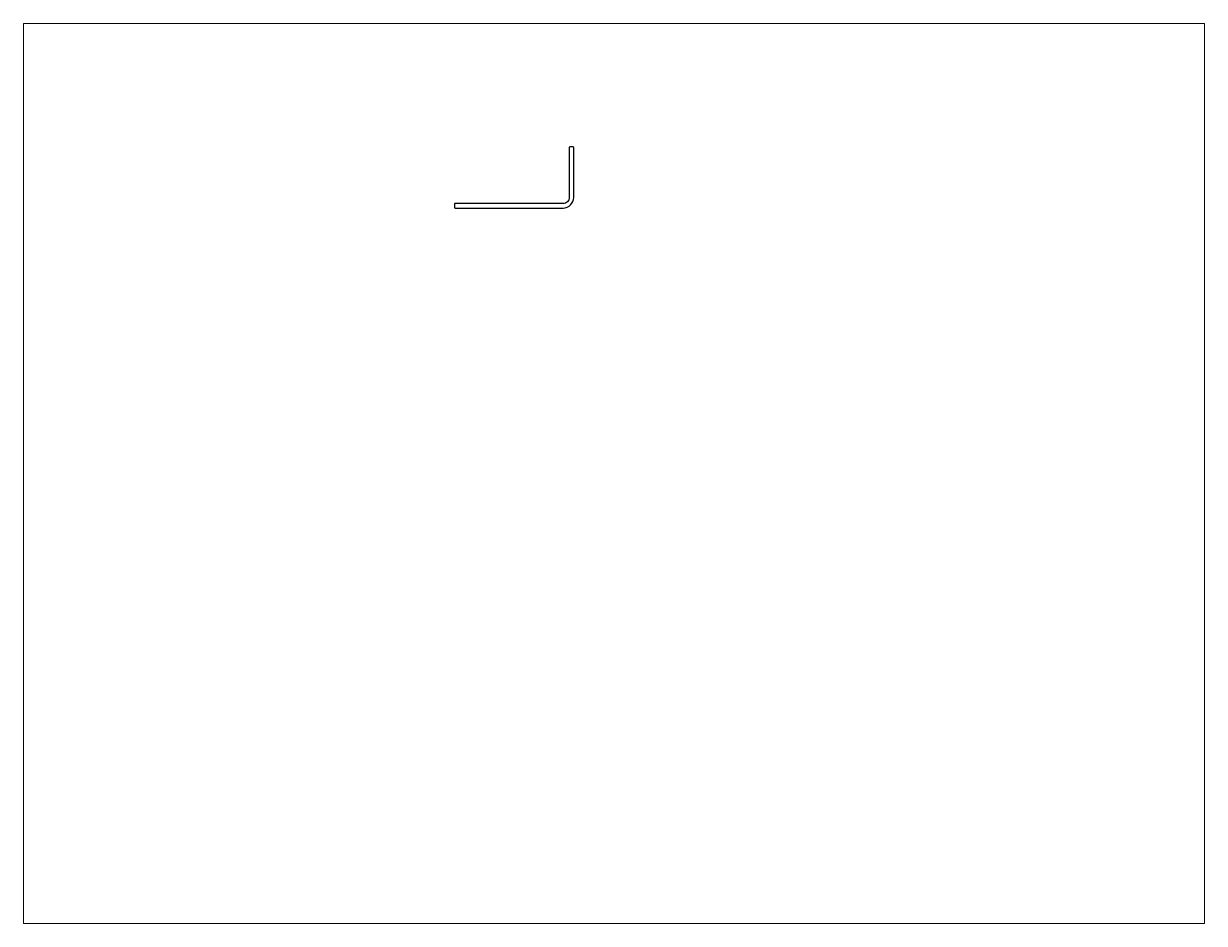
# Paper-space layout 'Layout1' of a CAD drawing. Extents: x 27 to 240, y 20 to 183.
# The model-space entities are those that its viewports show. They can reach past a viewport. Long polylines and large blocks are cut down to what shows.
import ezdxf

# ---------------------------------------------------------------- set-up
doc = ezdxf.new("R2010")
doc.units = 0
doc.header["$LTSCALE"] = 15
doc.layers.get('0').update_dxf_attribs({"linetype": 'CONTINUOUS'})
doc.layers.add('KALIN_CIZGI', color=7, linetype='CONTINUOUS')

msp = doc.modelspace()

# ---------------------------------------------------------------- linework, layer by layer
at = {"layer": 'KALIN_CIZGI', "ltscale": 0.2}
msp.add_lwpolyline([(138.67, 218.5, 0.414214), (138.37, 218.2), (138.37, 217.3, 0.414214), (138.67, 217), (173.87, 217, 0.414214), (177.37, 220.5), (177.37, 236.7, 0.414214), (177.07, 237), (176.17, 237, 0.414214), (175.87, 236.7), (175.87, 220.5, -0.414214), (173.87, 218.5)], format="xyb", close=True, dxfattribs=at)

psp = doc.layouts.get("Layout1")

# ---------------------------------------------------------------- viewports
at = {"layer": '0', "color": 0, "linetype": 'BYBLOCK', "ltscale": 0.05}
psp.add_viewport(center=(133.35, 101.6), size=(213.36, 162.56), view_center_point=(190.51, 130.3), view_height=293.8955, dxfattribs=at)

doc.saveas('drawing.dxf')
